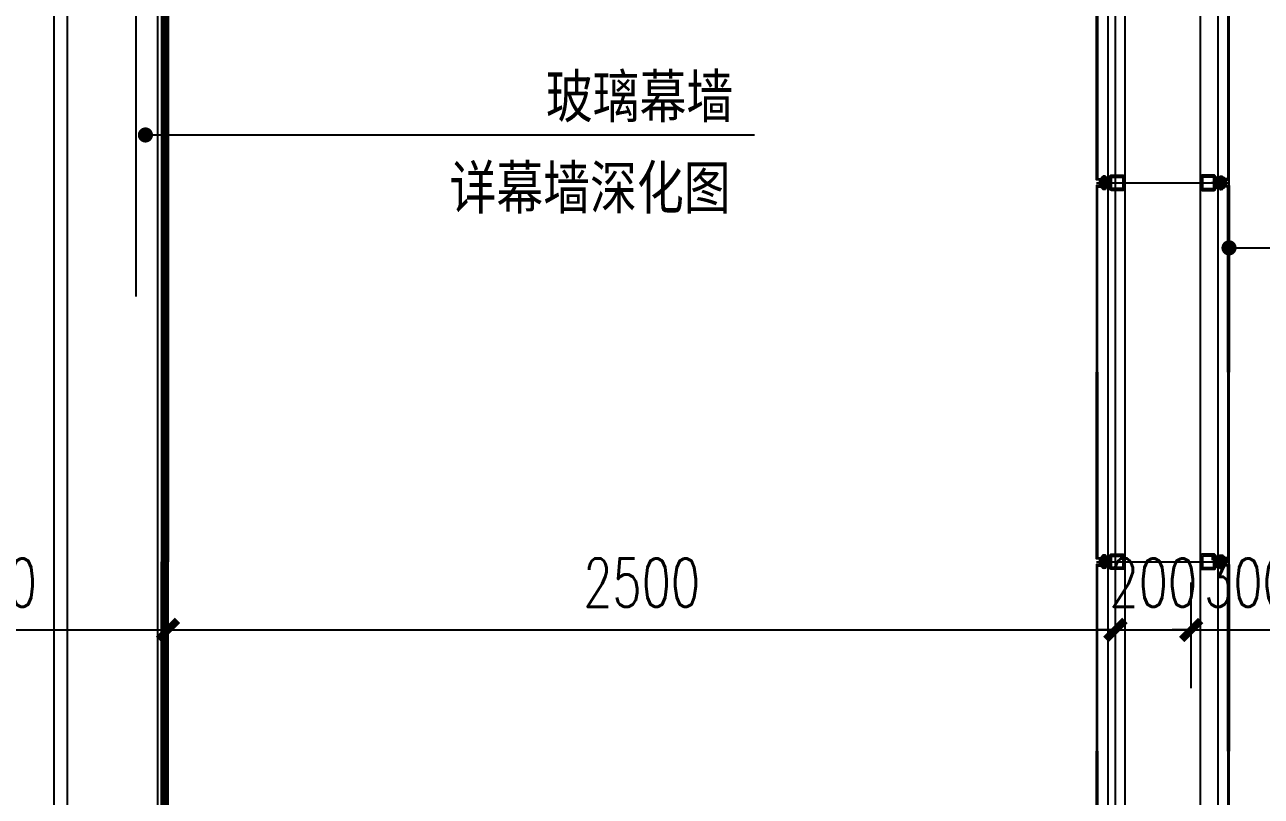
# Model space of a CAD drawing. Header units: millimetres. Extents: x 434053 to 1059003, y -2417481 to 936527.
# Drawn here: x 535429 to 538692, y -2243155 to -2241119 of the extents above; entities that cross this region are included whole.
import ezdxf

# ---------------------------------------------------------------- set-up
doc = ezdxf.new("R2010")
doc.units = ezdxf.units.MM
doc.header["$LTSCALE"] = 1000
doc.header["$MEASUREMENT"] = 0
for name, pattern in [('CENTER', [2, 1.25, -0.25, 0.25, -0.25]), ('HIDDEN', [9.525, 6.35, -3.175]), ('HIDDEN2', [4.7625, 3.175, -1.5875])]:
    doc.linetypes.add(name, pattern=pattern)
doc.layers.get('Defpoints').update_dxf_attribs({"color": 6})
doc.layers.add('A-DETL-0001', color=4, linetype='Continuous', lineweight=15)
for name, color, linetype in [('ALUM', 1, 'Continuous'), ('ALUM-V', 11, 'Continuous'), ('DIM_LEAD', 3, 'Continuous'), ('ELASTOMER', 6, 'Continuous'), ('ELASTOMER-V', 241, 'Continuous'), ('ELASTROMER-V', 241, 'Continuous'), ('EXTRUSION', 4, 'Continuous'), ('EXTRUSION-V', 141, 'Continuous'), ('EXTRUSION2', 133, 'Continuous'), ('FASTENER', 191, 'Continuous'), ('GLASS', 1, 'Continuous'), ('GLASS-V', 11, 'Continuous'), ('GRID', 8, 'CENTER'), ('PUB_DIM', 83, 'Continuous'), ('PUB_TEXT', 7, 'Continuous'), ('SILICONE', 8, 'Continuous'), ('STEEL', 3, 'Continuous'), ('STEEL-V', 71, 'Continuous')]:
    doc.layers.add(name, color=color, linetype=linetype)
doc.styles.add('_TCH_DIM_T3', font='SIMPLEX', dxfattribs={"width": 0.705882, "bigfont": 'GBCBIG'})
doc.styles.add('宋体', font='', dxfattribs={"width": 0.8})
doc.styles.get('宋体').set_extended_font_data('SimSun')
doc.dimstyles.new('_TCH_ARCH&&50', dxfattribs={"dimtxt": 127.5, "dimasz": 50, "dimexe": 125, "dimexo": 150, "dimgap": 61.25, "dimtad": 1, "dimdec": 0, "dimzin": 0, "dimdsep": 46, "dimtxsty": '_TCH_DIM_T3', "dimblk": 'ARCHTICK', "dimcen": 0.09, "dimclrt": 7, "dimazin": 2, "dimtfac": 1, "dimtdec": 0, "dimtix": 1, "dimtmove": 2, "dimatfit": 3, "dimfxl": 1, "dimtolj": 1, "dimtzin": 0, "dimarcsym": 0})
pattern_1 = [(135, (60039.668, -76549.0545), (-12.5016479, 4e-15), [25]), (135, (60042.793, -76549.0545), (-12.5016479, 4e-15), [25])]
pattern_2 = [(234.683306, (3906.1027, 8200.2527), (0.6294226, -1.8222089), [0, -1.52, 0, -1.7, 0, -1.625]), (204.683306, (3906.1027, 8200.2527), (-0.857036, -3.2190227), [0, -0.82, 0, -1.37, 0, -0.525]), (164.683306, (3907.2778, 8200.6161), (-2.97346867, -0.92541646), [0, -0.5, 0, -1.8, 0, -2.35]), (154.683306, (3907.2778, 8200.616), (-2.6126552, -1.7265991), [0, -0.25, 0, -1.18, 0, -1.35])]
pattern_3 = [(287.183306, (3904.1027, 8200.2527), (1.58814308, -1.47149637), [1.25, -2.5]), (47.183306, (3904.1027, 8200.2527), (0.4802817, 2.11112044), [1.25, -2.5]), (347.183306, (3904.1027, 8200.2527), (2.06842478, 0.63962407), [-2.5, 1.25])]
pattern_4 = [(135, (60039.668, -75549.0545), (-12.5016479, 4e-15), [25]), (135, (60042.793, -75549.0545), (-12.5016479, 4e-15), [25])]
pattern_5 = [(234.683306, (3906.1027, 9200.2527), (0.6294226, -1.8222089), [0, -1.52, 0, -1.7, 0, -1.625]), (204.683306, (3906.1027, 9200.2527), (-0.857036, -3.2190227), [0, -0.82, 0, -1.37, 0, -0.525]), (164.683306, (3907.2778, 9200.6161), (-2.97346867, -0.92541646), [0, -0.5, 0, -1.8, 0, -2.35]), (154.683306, (3907.2778, 9200.616), (-2.6126552, -1.7265991), [0, -0.25, 0, -1.18, 0, -1.35])]
pattern_6 = [(287.183306, (3904.1027, 9200.2527), (1.58814308, -1.47149637), [1.25, -2.5]), (47.183306, (3904.1027, 9200.2527), (0.4802817, 2.11112044), [1.25, -2.5]), (347.183306, (3904.1027, 9200.2527), (2.06842478, 0.63962407), [-2.5, 1.25])]

# ---------------------------------------------------------------- blocks, each defined once
blk = doc.blocks.new('*U525')
at = {"color": 0, "linetype": 'ByBlock'}
blk.add_lwpolyline([(-1.8, 1.3), (-3.2, 2.7, -0.198912), (-3.5, 3.4), (-3.5, 5.2, -0.198912), (-2.9, 6.6), (-2.1, 7.4, 0.198912), (-1.5, 8.8), (-1.5, 24), (-13.5, 24), (-13.5, 26), (13.5, 26), (13.5, 24), (1.5, 24), (1.5, 8.8, 0.198912), (2.1, 7.4), (2.9, 6.6, -0.198912), (3.5, 5.2), (3.5, 3.4, -0.198912), (3.2, 2.7), (1.8, 1.3, -0.198912), (1.1, 1), (-1.1, 1, -0.198912)], format="xyb", close=True, dxfattribs=at)
at = {"layer": 'ELASTROMER-V', "linetype": 'HIDDEN'}
blk.add_lwpolyline([(-13.5, 26), (13.5, 26), (13.5, 27), (-13.5, 27)], close=True, dxfattribs=at)
at = {"layer": 'EXTRUSION', "linetype": 'ByBlock'}
blk.add_lwpolyline([(-7, 0), (7, 0), (7, 1), (5, 1, -0.414214), (4.5, 1.5), (4.5, 5.2, 0.198912), (3.6, 7.5, -0.668179), (4.1, 8.7, 1), (4.1, 9.5, 0.668179), (3, 6.9, -0.198912), (3.7, 5.2), (3.7, 1.5, -0.414214), (3.2, 1), (-3.2, 1, -0.414214), (-3.8, 1.5), (-3.8, 5.2, -0.198912), (-3, 6.9, 0.668179), (-4.1, 9.5, 1), (-4.1, 8.7, -0.668179), (-3.6, 7.5, 0.198912), (-4.5, 5.2), (-4.5, 1.5, -0.414214), (-5, 1), (-7, 1)], format="xyb", close=True, dxfattribs=at)
at = {"layer": 'EXTRUSION-V', "linetype": 'HIDDEN2'}
blk.add_line((-1.5, 24), (1.5, 24), dxfattribs=at)
blk = doc.blocks.new('rivet6')
at = {"color": 0, "linetype": 'ByBlock'}
blk.add_line((0, 4), (0, -4), dxfattribs=at)
blk.add_lwpolyline([(-6, 2, 2.414214), (-8, 0, 2.414214), (-6, -2)], format="xyb", dxfattribs=at)
at = {"color": 0, "linetype": 'HIDDEN2'}
blk.add_lwpolyline([(0, 2), (-6, 2), (-6, -2), (0, -2)], dxfattribs=at)
at = {"color": 0, "linetype": 'ByBlock'}
for centre, radius, start, end in [((-8, 0), 2, 150, 210), ((-3, 0), 5, 306.8699, 53.1301)]:
    blk.add_arc(centre, radius, start, end, dxfattribs=at)
blk = doc.blocks.new('*U521')
at = {"linetype": 'ByBlock', "lineweight": -2}
for p, q in [((-5, 0.5), (-5, 0)), ((5, 0), (-5, 0)), ((-4.7, 0.9), (-3.5, 1.1)), ((4.7, 0.9), (-4.7, 0.9)), ((-3.5, 4.4), (-3.5, 1.1)), ((3.5, 1.1), (-3.5, 1.1)), ((2.7, 4.9), (-2.7, 4.9)), ((-2.3, 0.9), (-1.8, 1.1)), ((-1.8, 4.4), (-1.8, 1.1)), ((1.8, 4.4), (1.8, 1.1)), ((2.5, 0.9), (1.8, 1.1)), ((3.5, 4.4), (3.5, 1.1)), ((4.7, 0.9), (3.5, 1.1)), ((5, 0.5), (5, 0))]:
    blk.add_line(p, q, dxfattribs=at)
for centre, radius, start, end in [((-4.7, 0.5), 0.343, 90, 180), ((-2.7, 3.8), 1.09, 35.4009, 144.5991), ((0, 1.2), 3.66, 61.0594, 118.9406), ((2.7, 3.8), 1.09, 35.4009, 144.5991), ((4.7, 0.5), 0.343, 0, 90)]:
    blk.add_arc(centre, radius, start, end, dxfattribs=at)
at = {"layer": 'GRID', "ltscale": 0.5}
blk.add_line((0, 4.9), (0, -15.6), dxfattribs=at)
blk = doc.blocks.new('*U510')
at = {"layer": 'GLASS'}
for points in [[(2020, 7.5), (1, 7.5), (0, 8.5), (0, 14.5), (1, 15.5), (2020, 15.5)], [(2020, 6), (1, 6), (0, 5), (0, -1), (1, -2), (2020, -2)]]:
    blk.add_lwpolyline(points, dxfattribs=at)
at = {"layer": 'GLASS-V'}
for p, q in [((0, 13.5), (2020, 13.5)), ((0, 11.5), (2020, 11.5)), ((0, 9.5), (2020, 9.5)), ((0, 4), (2020, 4)), ((0, 2), (2020, 2)), ((0, 0), (2020, 0))]:
    blk.add_line(p, q, dxfattribs=at)
at = {"layer": 'GLASS-V', "linetype": 'HIDDEN', "const_width": 1.5}
blk.add_lwpolyline([(1, 6.7), (2020, 6.7)], dxfattribs=at)
blk = doc.blocks.new('*U509')
at = {"layer": 'GLASS'}
for points in [[(1983.7, 7.5), (1, 7.5), (0, 8.5), (0, 14.5), (1, 15.5), (1983.7, 15.5)], [(1983.7, 6), (1, 6), (0, 5), (0, -1), (1, -2), (1983.7, -2)]]:
    blk.add_lwpolyline(points, dxfattribs=at)
at = {"layer": 'GLASS-V'}
for p, q in [((0, 13.5), (1983.7, 13.5)), ((0, 11.5), (1983.7, 11.5)), ((0, 9.5), (1983.7, 9.5)), ((0, 4), (1983.7, 4)), ((0, 2), (1983.7, 2)), ((0, 0), (1983.7, 0))]:
    blk.add_line(p, q, dxfattribs=at)
at = {"layer": 'GLASS-V', "linetype": 'HIDDEN', "const_width": 1.5}
blk.add_lwpolyline([(1, 6.7), (1983.7, 6.7)], dxfattribs=at)
blk = doc.blocks.new('A$C56EA6F4E')
at = {"layer": 'ELASTOMER-V'}
h = blk.add_hatch(dxfattribs=at)
h.set_pattern_fill('HONEY', color=256, scale=10, angle=-72.8167, style=0)
h.set_pattern_definition(pattern_6)
edge = h.paths.add_edge_path()
edge.add_ellipse((7693.3, 12199.3), major_axis=(5.3, -5.3), ratio=1, start_angle=0, end_angle=360)
h = blk.add_hatch(dxfattribs=at)
h.set_pattern_fill('HONEY', color=256, scale=10, angle=-72.8167, style=0)
h.set_pattern_definition(pattern_6)
edge = h.paths.add_edge_path()
edge.add_ellipse((7993.7, 12199.3), major_axis=(-5.3, -5.3), ratio=1, start_angle=0, end_angle=360, ccw=False)
h = blk.add_hatch(dxfattribs=at)
h.set_pattern_fill('HONEY', color=256, scale=10, angle=-72.8167, style=0)
h.set_pattern_definition(pattern_3)
edge = h.paths.add_edge_path()
edge.add_ellipse((7693.3, 11199.3), major_axis=(5.3, -5.3), ratio=1, start_angle=0, end_angle=360)
h = blk.add_hatch(dxfattribs=at)
h.set_pattern_fill('HONEY', color=256, scale=10, angle=-72.8167, style=0)
h.set_pattern_definition(pattern_3)
edge = h.paths.add_edge_path()
edge.add_ellipse((7993.7, 11199.3), major_axis=(-5.3, -5.3), ratio=1, start_angle=0, end_angle=360, ccw=False)
at = {"layer": 'SILICONE'}
h = blk.add_hatch(dxfattribs=at)
h.set_pattern_fill('AR-SAND', color=256, angle=-162.8167, style=0)
h.set_pattern_definition(pattern_5)
edge = h.paths.add_edge_path()
edge.add_line((7693.3, 12191.8), (7679.3, 12191.8))
edge.add_arc((7644.3, 12199.3), 35.8, 347.9147, 372.0853)
edge.add_line((7679.3, 12206.8), (7679.8, 12206.8))
edge.add_line((7679.8, 12206.8), (7693.1, 12206.8))
edge.add_arc((7693.3, 12199.3), 7.5, 91.0837, 269.9808)
h = blk.add_hatch(dxfattribs=at)
h.set_pattern_fill('AR-SAND', color=256, angle=-162.8167, style=0)
h.set_pattern_definition(pattern_5)
edge = h.paths.add_edge_path()
edge.add_line((7993.7, 12191.8), (8007.6, 12191.8))
edge.add_arc((8042.7, 12199.3), 35.8, 167.9147, 192.0853, ccw=False)
edge.add_line((8007.6, 12206.8), (8007.1, 12206.8))
edge.add_line((8007.1, 12206.8), (7993.8, 12206.8))
edge.add_arc((7993.7, 12199.3), 7.5, -89.9808, 88.9163, ccw=False)
h = blk.add_hatch(dxfattribs=at)
h.set_pattern_fill('AR-SAND', color=256, angle=-162.8167, style=0)
h.set_pattern_definition(pattern_2)
edge = h.paths.add_edge_path()
edge.add_line((7693.3, 11191.8), (7679.3, 11191.8))
edge.add_arc((7644.3, 11199.3), 35.8, 347.9147, 372.0853)
edge.add_line((7679.3, 11206.8), (7679.8, 11206.8))
edge.add_line((7679.8, 11206.8), (7693.1, 11206.8))
edge.add_arc((7693.3, 11199.3), 7.5, 91.0837, 269.9808)
h = blk.add_hatch(dxfattribs=at)
h.set_pattern_fill('AR-SAND', color=256, angle=-162.8167, style=0)
h.set_pattern_definition(pattern_2)
edge = h.paths.add_edge_path()
edge.add_line((7993.7, 11191.8), (8007.6, 11191.8))
edge.add_arc((8042.7, 11199.3), 35.8, 167.9147, 192.0853, ccw=False)
edge.add_line((8007.6, 11206.8), (8007.1, 11206.8))
edge.add_line((8007.1, 11206.8), (7993.8, 11206.8))
edge.add_arc((7993.7, 11199.3), 7.5, -89.9808, 88.9163, ccw=False)
at = {"layer": 'STEEL-V', "linetype": 'ByBlock'}
h = blk.add_hatch(dxfattribs=at)
h.set_pattern_fill('GEOL7', color=256, scale=25, style=0, pattern_type=2)
h.set_pattern_definition(pattern_4)
edge = h.paths.add_edge_path()
edge.add_line((7703.5, 12184.3), (7703.5, 12214.3))
edge.add_arc((7708.5, 12214.3), 5, 450, 540, ccw=False)
edge.add_line((7708.5, 12219.3), (7738.5, 12219.3))
edge.add_arc((7738.5, 12214.3), 5, 360, 450, ccw=False)
edge.add_line((7743.5, 12214.3), (7743.5, 12184.3))
edge.add_arc((7738.5, 12184.3), 5, 270, 360, ccw=False)
edge.add_line((7738.5, 12179.3), (7708.5, 12179.3))
edge.add_arc((7708.5, 12184.3), 5, 540, 630, ccw=False)
h.paths.add_polyline_path([(7708.5, 12184.3), (7708.5, 12214.3), (7738.5, 12214.3), (7738.5, 12184.3)], flags=16)
h = blk.add_hatch(dxfattribs=at)
h.set_pattern_fill('GEOL7', color=256, scale=25, style=0, pattern_type=2)
h.set_pattern_definition(pattern_4)
edge = h.paths.add_edge_path()
edge.add_line((7983.5, 12184.3), (7983.5, 12214.3))
edge.add_arc((7978.5, 12214.3), 5, 0, 90)
edge.add_line((7978.5, 12219.3), (7948.5, 12219.3))
edge.add_arc((7948.5, 12214.3), 5, 90, 180)
edge.add_line((7943.5, 12214.3), (7943.5, 12184.3))
edge.add_arc((7948.5, 12184.3), 5, 180, 270)
edge.add_line((7948.5, 12179.3), (7978.5, 12179.3))
edge.add_arc((7978.5, 12184.3), 5, -90, 0)
h.paths.add_polyline_path([(7978.5, 12184.3), (7978.5, 12214.3), (7948.5, 12214.3), (7948.5, 12184.3)], flags=16)
h = blk.add_hatch(dxfattribs=at)
h.set_pattern_fill('GEOL7', color=256, scale=25, style=0, pattern_type=2)
h.set_pattern_definition(pattern_1)
edge = h.paths.add_edge_path()
edge.add_line((7703.5, 11184.3), (7703.5, 11214.3))
edge.add_arc((7708.5, 11214.3), 5, 450, 540, ccw=False)
edge.add_line((7708.5, 11219.3), (7738.5, 11219.3))
edge.add_arc((7738.5, 11214.3), 5, 360, 450, ccw=False)
edge.add_line((7743.5, 11214.3), (7743.5, 11184.3))
edge.add_arc((7738.5, 11184.3), 5, 270, 360, ccw=False)
edge.add_line((7738.5, 11179.3), (7708.5, 11179.3))
edge.add_arc((7708.5, 11184.3), 5, 540, 630, ccw=False)
h.paths.add_polyline_path([(7708.5, 11184.3), (7708.5, 11214.3), (7738.5, 11214.3), (7738.5, 11184.3)], flags=16)
h = blk.add_hatch(dxfattribs=at)
h.set_pattern_fill('GEOL7', color=256, scale=25, style=0, pattern_type=2)
h.set_pattern_definition(pattern_1)
edge = h.paths.add_edge_path()
edge.add_line((7983.5, 11184.3), (7983.5, 11214.3))
edge.add_arc((7978.5, 11214.3), 5, 0, 90)
edge.add_line((7978.5, 11219.3), (7948.5, 11219.3))
edge.add_arc((7948.5, 11214.3), 5, 90, 180)
edge.add_line((7943.5, 11214.3), (7943.5, 11184.3))
edge.add_arc((7948.5, 11184.3), 5, 180, 270)
edge.add_line((7948.5, 11179.3), (7978.5, 11179.3))
edge.add_arc((7978.5, 11184.3), 5, -90, 0)
h.paths.add_polyline_path([(7978.5, 11184.3), (7978.5, 11214.3), (7948.5, 11214.3), (7948.5, 11184.3)], flags=16)
for p, q in [((7668.5, 9209.3), (7668.5, 18199.3)), ((7968.5, 9209.3), (7968.5, 18199.3))]:
    blk.add_line(p, q)
at = {"layer": 'A-DETL-0001'}
for p, q in [((7743.5, 12199.3), (7668.5, 12199.3)), ((7968.5, 12199.3), (7893.5, 12199.3)), ((7743.5, 11199.3), (7668.5, 11199.3)), ((7968.5, 11199.3), (7893.5, 11199.3))]:
    blk.add_line(p, q, dxfattribs=at)
at = {"layer": 'ALUM', "linetype": 'ByBlock'}
for points in [[(7671.5, 12699.3), (7671.5, 12209.8), (7698.5, 12209.8), (7698.5, 12206.8), (7668.5, 12206.8), (7668.5, 12699.3)], [(8015.5, 12699.3), (8015.5, 12209.8), (7988.5, 12209.8), (7988.5, 12206.8), (8018.5, 12206.8), (8018.5, 12699.3)], [(7671.5, 11699.3), (7671.5, 12188.8), (7698.5, 12188.8), (7698.5, 12191.8), (7668.5, 12191.8), (7668.5, 11699.3)], [(8015.5, 11699.3), (8015.5, 12188.8), (7988.5, 12188.8), (7988.5, 12191.8), (8018.5, 12191.8), (8018.5, 11699.3)], [(7671.5, 11699.3), (7671.5, 11209.8), (7698.5, 11209.8), (7698.5, 11206.8), (7668.5, 11206.8), (7668.5, 11699.3)], [(8015.5, 11699.3), (8015.5, 11209.8), (7988.5, 11209.8), (7988.5, 11206.8), (8018.5, 11206.8), (8018.5, 11699.3)], [(7671.5, 10699.3), (7671.5, 11188.8), (7698.5, 11188.8), (7698.5, 11191.8), (7668.5, 11191.8), (7668.5, 10699.3)], [(8015.5, 10699.3), (8015.5, 11188.8), (7988.5, 11188.8), (7988.5, 11191.8), (8018.5, 11191.8), (8018.5, 10699.3)], [(7671.5, 10699.3), (7671.5, 10209.8), (7698.5, 10209.8), (7698.5, 10206.8), (7668.5, 10206.8), (7668.5, 10699.3)], [(8015.5, 10699.3), (8015.5, 10209.8), (7988.5, 10209.8), (7988.5, 10206.8), (8018.5, 10206.8), (8018.5, 10699.3)]]:
    blk.add_lwpolyline(points, dxfattribs=at)
at = {"layer": 'ALUM-V'}
for p, q in [((10496, 18199.3), (10496, 9199.3)), ((10768.5, 9199.3), (10768.5, 18199.3)), ((7698.5, 12188.8), (7698.5, 11699.3)), ((7988.5, 12188.8), (7988.5, 11699.3)), ((7698.5, 11188.8), (7698.5, 10699.3)), ((7988.5, 11188.8), (7988.5, 10699.3))]:
    blk.add_line(p, q, dxfattribs=at)
for points in [[(7698.5, 12699.3), (7698.5, 12209.8)], [(7988.5, 12699.3), (7988.5, 12209.8)], [(7698.5, 11699.3), (7698.5, 11209.8)], [(7988.5, 11699.3), (7988.5, 11209.8)], [(7698.5, 10699.3), (7698.5, 10209.8)], [(7988.5, 10699.3), (7988.5, 10209.8)]]:
    blk.add_lwpolyline(points, dxfattribs=at)
at = {"layer": 'ELASTOMER'}
for centre in [(7693.3, 12199.3), (7693.3, 11199.3)]:
    blk.add_ellipse(centre, major_axis=(5.3, 5.3), ratio=1, dxfattribs=at)
at = {"layer": 'ELASTOMER', "extrusion": (0, 0, -1)}
for centre in [(7993.7, 12199.3), (7993.7, 11199.3)]:
    blk.add_ellipse(centre, major_axis=(-5.3, 5.3), ratio=1, dxfattribs=at)
at = {"layer": 'EXTRUSION2'}
for points in [[(7699.5, 12209.8), (7699.5, 12190.8), (7702.5, 12190.8), (7702.5, 12212.8), (7681.5, 12212.8), (7681.5, 12209.8)], [(7699.5, 12188.8), (7699.5, 12207.8), (7702.5, 12207.8), (7702.5, 12185.8), (7681.5, 12185.8), (7681.5, 12188.8)], [(7987.5, 12209.8), (7987.5, 12190.8), (7984.5, 12190.8), (7984.5, 12212.8), (8005.5, 12212.8), (8005.5, 12209.8)], [(7987.5, 12188.8), (7987.5, 12207.8), (7984.5, 12207.8), (7984.5, 12185.8), (8005.5, 12185.8), (8005.5, 12188.8)], [(7699.5, 11209.8), (7699.5, 11190.8), (7702.5, 11190.8), (7702.5, 11212.8), (7681.5, 11212.8), (7681.5, 11209.8)], [(7699.5, 11188.8), (7699.5, 11207.8), (7702.5, 11207.8), (7702.5, 11185.8), (7681.5, 11185.8), (7681.5, 11188.8)], [(7987.5, 11209.8), (7987.5, 11190.8), (7984.5, 11190.8), (7984.5, 11212.8), (8005.5, 11212.8), (8005.5, 11209.8)], [(7987.5, 11188.8), (7987.5, 11207.8), (7984.5, 11207.8), (7984.5, 11185.8), (8005.5, 11185.8), (8005.5, 11188.8)]]:
    blk.add_lwpolyline(points, close=True, dxfattribs=at)
at = {"layer": 'GRID'}
for p, q in [((8018.5, 12199.3), (7668.5, 12199.3)), ((8018.5, 11199.3), (7668.5, 11199.3))]:
    blk.add_line(p, q, dxfattribs=at)
at = {"layer": 'SILICONE'}
for points in [[(7693.3, 12191.8), (7679.3, 12191.8, 0.105857), (7679.3, 12206.8), (7679.8, 12206.8), (7693.1, 12206.8, 0.990421), (7693.3, 12191.8)], [(7993.7, 12191.8), (8007.6, 12191.8, -0.105857), (8007.6, 12206.8), (8007.1, 12206.8), (7993.8, 12206.8, -0.990421), (7993.7, 12191.8)], [(7693.3, 11191.8), (7679.3, 11191.8, 0.105857), (7679.3, 11206.8), (7679.8, 11206.8), (7693.1, 11206.8, 0.990421), (7693.3, 11191.8)], [(7993.7, 11191.8), (8007.6, 11191.8, -0.105857), (8007.6, 11206.8), (8007.1, 11206.8), (7993.8, 11206.8, -0.990421), (7993.7, 11191.8)]]:
    blk.add_lwpolyline(points, format="xyb", dxfattribs=at)
at = {"layer": 'STEEL'}
for points in [[(7703.5, 12184.3), (7703.5, 12214.3, -0.414214), (7708.5, 12219.3), (7738.5, 12219.3, -0.414214), (7743.5, 12214.3), (7743.5, 12184.3, -0.414214), (7738.5, 12179.3), (7708.5, 12179.3, -0.414214)], [(7983.5, 12184.3), (7983.5, 12214.3, 0.414214), (7978.5, 12219.3), (7948.5, 12219.3, 0.414214), (7943.5, 12214.3), (7943.5, 12184.3, 0.414214), (7948.5, 12179.3), (7978.5, 12179.3, 0.414214)], [(7703.5, 11184.3), (7703.5, 11214.3, -0.414214), (7708.5, 11219.3), (7738.5, 11219.3, -0.414214), (7743.5, 11214.3), (7743.5, 11184.3, -0.414214), (7738.5, 11179.3), (7708.5, 11179.3, -0.414214)], [(7983.5, 11184.3), (7983.5, 11214.3, 0.414214), (7978.5, 11219.3), (7948.5, 11219.3, 0.414214), (7943.5, 11214.3), (7943.5, 11184.3, 0.414214), (7948.5, 11179.3), (7978.5, 11179.3, 0.414214)]]:
    blk.add_lwpolyline(points, format="xyb", close=True, dxfattribs=at)
for points in [[(7708.5, 12184.3), (7708.5, 12214.3), (7738.5, 12214.3), (7738.5, 12184.3)], [(7978.5, 12184.3), (7978.5, 12214.3), (7948.5, 12214.3), (7948.5, 12184.3)], [(7708.5, 11184.3), (7708.5, 11214.3), (7738.5, 11214.3), (7738.5, 11184.3)], [(7978.5, 11184.3), (7978.5, 11214.3), (7948.5, 11214.3), (7948.5, 11184.3)]]:
    blk.add_lwpolyline(points, close=True, dxfattribs=at)
at = {"layer": 'STEEL-V'}
blk.add_lwpolyline([(7743.5, 20699.3), (7943.5, 20699.3), (7943.5, 9199.3), (7743.5, 9199.3)], close=True, dxfattribs=at)
at = {"layer": 'STEEL-V', "linetype": 'HIDDEN'}
blk.add_lwpolyline([(10553.5, 18249.3), (10553.5, 9169.3), (10733.5, 9169.3), (10733.5, 18249.3)], dxfattribs=at)
at = {"color": 0, "linetype": 'ByBlock', "extrusion": (0, 0, -1), "xscale": -1, "zscale": -1, "rotation": 90}
blk.add_blockref('*U509', (-10470.5, 13183), dxfattribs=at)
at = {"color": 0, "linetype": 'ByBlock', "xscale": -1, "rotation": 270}
blk.add_blockref('*U510', (10470.5, 9179.3), dxfattribs=at)
at = {"layer": 'EXTRUSION2', "extrusion": (0, 0, -1), "xscale": -1, "zscale": -1, "rotation": 90}
for p in [(-7676.5, 12199.3), (-7676.5, 11199.3)]:
    blk.add_blockref('*U525', p, dxfattribs=at)
at = {"layer": 'EXTRUSION2', "xscale": -1.000000000000001, "rotation": 90}
for p in [(8010.5, 12199.3), (8010.5, 11199.3)]:
    blk.add_blockref('*U525', p, dxfattribs=at)
at = {"layer": 'FASTENER', "extrusion": (0, 0, -1)}
for name, p, xscale, zscale, rotation in [('rivet6', (-7689, 12206.8), -1, -1, 89.999009052085), ('*U521', (-7699.5, 12199.3), -1, -1, 270), ('rivet6', (-7998, 12191.8), -0.9999999999999987, -0.9999999999999987, 270.000990947829), ('rivet6', (-7689, 11206.8), -1, -1, 89.999009052085), ('*U521', (-7699.5, 11199.3), -1, -1, 270), ('rivet6', (-7998, 11191.8), -0.9999999999999987, -0.9999999999999987, 270.000990947829)]:
    blk.add_blockref(name, p, dxfattribs=dict(at, xscale=xscale, zscale=zscale, rotation=rotation))
at = {"layer": 'FASTENER'}
for name, p, xscale, rotation in [('*U521', (7987.5, 12199.3), -1, 270), ('rivet6', (7998, 12206.8), -0.9999999999999997, 89.999009052085), ('rivet6', (7689, 12191.8), -0.9999999999999983, 270.000990947829), ('rivet6', (7689, 11191.8), -0.9999999999999983, 270.000990947829), ('*U521', (7987.5, 11199.3), -1, 270), ('rivet6', (7998, 11206.8), -0.9999999999999997, 89.999009052085)]:
    blk.add_blockref(name, p, dxfattribs=dict(at, xscale=xscale, rotation=rotation))
blk = doc.blocks.new('_ArchTick')
at = {"color": 0, "linetype": 'ByBlock', "const_width": 0.4}
blk.add_lwpolyline([(-0.5, -0.5), (0.5, 0.5)], dxfattribs=at)
blk = doc.blocks.new('*D2284')
at = {"layer": 'Defpoints', "color": 0, "transparency": 16777216}
for p in [(535807.1, -2242715.7), (534807.1, -2243019.2), (535807.1, -2243019.2)]:
    blk.add_point(p, dxfattribs=at)
at = {"layer": 'PUB_DIM', "color": 0, "lineweight": -2, "transparency": 16777216}
for p, q in [((534807.1, -2242869.2), (534807.1, -2242590.7)), ((535807.1, -2242869.2), (535807.1, -2242590.7)), ((534807.1, -2242715.7), (535807.1, -2242715.7))]:
    blk.add_line(p, q, dxfattribs=at)
at = {"layer": 'PUB_DIM', "color": 0, "lineweight": -2, "transparency": 16777216, "xscale": 50, "yscale": 50, "zscale": 50, "rotation": 180}
blk.add_blockref('_ArchTick', (534807.1, -2242715.7), dxfattribs=at)
at = {"layer": 'PUB_DIM', "color": 0, "lineweight": -2, "transparency": 16777216, "xscale": 50, "yscale": 50, "zscale": 50}
blk.add_blockref('_ArchTick', (535807.1, -2242715.7), dxfattribs=at)
at = {"layer": 'PUB_DIM', "color": 7, "transparency": 16777216, "insert": (535307.1, -2242590.7), "char_height": 127.5, "attachment_point": 5, "style": '_TCH_DIM_T3'}
blk.add_mtext('\\A1;1000', dxfattribs=at)
blk = doc.blocks.new('*D2285')
at = {"layer": 'Defpoints', "color": 0, "transparency": 16777216}
for p in [(538307.1, -2242715.7), (535807.1, -2243019.2), (538307.1, -2243019.2)]:
    blk.add_point(p, dxfattribs=at)
at = {"layer": 'PUB_DIM', "color": 0, "lineweight": -2, "transparency": 16777216}
for p, q in [((535807.1, -2242869.2), (535807.1, -2242590.7)), ((538307.1, -2242869.2), (538307.1, -2242590.7)), ((535807.1, -2242715.7), (538307.1, -2242715.7))]:
    blk.add_line(p, q, dxfattribs=at)
at = {"layer": 'PUB_DIM', "color": 0, "lineweight": -2, "transparency": 16777216, "xscale": 50, "yscale": 50, "zscale": 50, "rotation": 180}
blk.add_blockref('_ArchTick', (535807.1, -2242715.7), dxfattribs=at)
at = {"layer": 'PUB_DIM', "color": 0, "lineweight": -2, "transparency": 16777216, "xscale": 50, "yscale": 50, "zscale": 50}
blk.add_blockref('_ArchTick', (538307.1, -2242715.7), dxfattribs=at)
at = {"layer": 'PUB_DIM', "color": 7, "transparency": 16777216, "insert": (537057.1, -2242590.7), "char_height": 127.5, "attachment_point": 5, "style": '_TCH_DIM_T3'}
blk.add_mtext('\\A1;2500', dxfattribs=at)
blk = doc.blocks.new('*D2286')
at = {"layer": 'Defpoints', "color": 0, "transparency": 16777216}
for p in [(538507.1, -2242715.7), (538307.1, -2243019.2), (538507.1, -2243019.2)]:
    blk.add_point(p, dxfattribs=at)
at = {"layer": 'PUB_DIM', "color": 0, "lineweight": -2, "transparency": 16777216}
for p, q in [((538307.1, -2242869.2), (538307.1, -2242590.7)), ((538507.1, -2242869.2), (538507.1, -2242590.7)), ((538307.1, -2242715.7), (538257.1, -2242715.7)), ((538307.1, -2242715.7), (538507.1, -2242715.7)), ((538507.1, -2242715.7), (538557.1, -2242715.7))]:
    blk.add_line(p, q, dxfattribs=at)
at = {"layer": 'PUB_DIM', "color": 0, "lineweight": -2, "transparency": 16777216, "xscale": 50, "yscale": 50, "zscale": 50}
blk.add_blockref('_ArchTick', (538307.1, -2242715.7), dxfattribs=at)
at = {"layer": 'PUB_DIM', "color": 0, "lineweight": -2, "transparency": 16777216, "xscale": 50, "yscale": 50, "zscale": 50, "rotation": 180}
blk.add_blockref('_ArchTick', (538507.1, -2242715.7), dxfattribs=at)
at = {"layer": 'PUB_DIM', "color": 7, "transparency": 16777216, "insert": (538407.1, -2242590.7), "char_height": 127.5, "attachment_point": 5, "style": '_TCH_DIM_T3'}
blk.add_mtext('\\A1;200', dxfattribs=at)
blk = doc.blocks.new('*D2287')
at = {"layer": 'Defpoints', "color": 0, "transparency": 16777216}
for p in [(538807.1, -2242715.7), (538507.1, -2243019.2), (538807.1, -2243019.2)]:
    blk.add_point(p, dxfattribs=at)
at = {"layer": 'PUB_DIM', "color": 0, "lineweight": -2, "transparency": 16777216}
for p, q in [((538507.1, -2242869.2), (538507.1, -2242590.7)), ((538807.1, -2242869.2), (538807.1, -2242590.7)), ((538507.1, -2242715.7), (538457.1, -2242715.7)), ((538507.1, -2242715.7), (538807.1, -2242715.7)), ((538807.1, -2242715.7), (538857.1, -2242715.7))]:
    blk.add_line(p, q, dxfattribs=at)
at = {"layer": 'PUB_DIM', "color": 0, "lineweight": -2, "transparency": 16777216, "xscale": 50, "yscale": 50, "zscale": 50}
blk.add_blockref('_ArchTick', (538507.1, -2242715.7), dxfattribs=at)
at = {"layer": 'PUB_DIM', "color": 0, "lineweight": -2, "transparency": 16777216, "xscale": 50, "yscale": 50, "zscale": 50, "rotation": 180}
blk.add_blockref('_ArchTick', (538807.1, -2242715.7), dxfattribs=at)
at = {"layer": 'PUB_DIM', "color": 7, "transparency": 16777216, "insert": (538657.1, -2242590.7), "char_height": 127.5, "attachment_point": 5, "style": '_TCH_DIM_T3'}
blk.add_mtext('\\A1;300', dxfattribs=at)

msp = doc.modelspace()

# ---------------------------------------------------------------- linework, layer by layer
at = {"layer": 'DIM_LEAD'}
for p, q in [((535747.5, -2241409.5), (536506.9, -2241409.5)), ((536506.9, -2241409.5), (537355, -2241409.5)), ((538607.1, -2241707.4), (540562.1, -2241707.4))]:
    msp.add_line(p, q, dxfattribs=at)
at = {"layer": 'DIM_LEAD', "const_width": 20}
for points in [[(535737.5, -2241409.5, 1), (535757.5, -2241409.5, 1)], [(538597.1, -2241707.4, 1), (538617.1, -2241707.4, 1)]]:
    msp.add_lwpolyline(points, format="xyb", close=True, dxfattribs=at)

# ---------------------------------------------------------------- block references
at = {"xscale": -1}
msp.add_blockref('A$C56EA6F4E', (546275.6, -2253734.9), dxfattribs=at)

# ---------------------------------------------------------------- texts
at = {"layer": 'PUB_TEXT', "style": '宋体', "width": 0.8}
for s, p in [('玻璃幕墙', (536804.2, -2241363.9)), ('详幕墙深化图', (536550, -2241604.5))]:
    msp.add_text(s, height=113.29, dxfattribs=at).set_placement(p)

# ---------------------------------------------------------------- dimensions: what is measured, and where the dimension line sits
at = {"layer": 'PUB_DIM'}
for p1, p2, picture, middle in [((534807.1, -2243019.2), (535807.1, -2243019.2), '*D2284', (535307.1, -2242590.7)), ((535807.1, -2243019.2), (538307.1, -2243019.2), '*D2285', (537057.1, -2242590.7)), ((538307.1, -2243019.2), (538507.1, -2243019.2), '*D2286', (538407.1, -2242590.7)), ((538507.1, -2243019.2), (538807.1, -2243019.2), '*D2287', (538657.1, -2242590.7))]:
    dim = msp.add_aligned_dim(p1=p1, p2=p2, distance=303.5, dimstyle='_TCH_ARCH&&50', dxfattribs=at)
    dim.commit()
    dim.dimension.update_dxf_attribs({"geometry": picture, "text_midpoint": middle})

doc.saveas('drawing.dxf')
